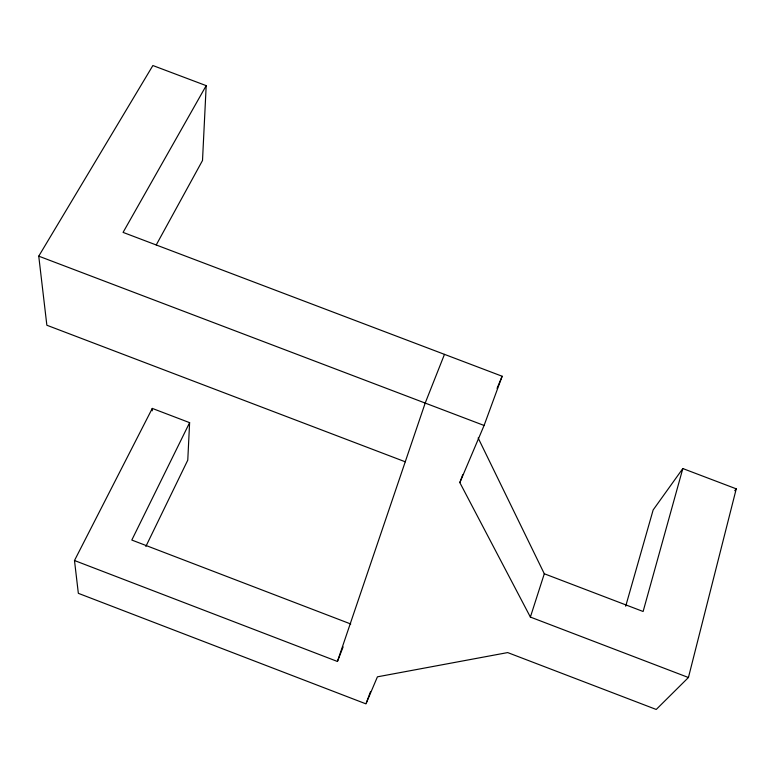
<?xml version="1.0" encoding="UTF-8"?>
<svg xmlns="http://www.w3.org/2000/svg" width="775" height="775" viewBox="0 0 775 775"><rect width="100%" height="100%" fill="white"/><g stroke="black" fill="none" stroke-linecap="round" stroke-linejoin="round"><path stroke-width="1.16" d="M152.268 410.798L152.278 408.406L189.613 422.656L187.773 460.137L145.855 546.472M405.248 461.793L46.858 325.238L38.75 256.157L152.878 65.536L206.189 85.638L202.507 160.493L156.259 244.9M152.278 408.406L74.487 560.519L78.343 593.33L365.955 703.865L377.425 676.827L507.683 652.579L656.231 709.464L688.433 677.515L736.25 488.841L682.823 468.546L653.151 509.95L625.696 606.205M682.823 468.546L643.114 611.494L544.302 573.762L478.146 437.952M688.433 677.515L530.381 617.074L544.302 573.762M74.487 560.519L337.435 661.472L425.194 403.077L444.472 354.359M530.381 617.074L459.837 482.602L462.714 474.794M459.837 482.602L484.084 425.465L502.152 376.243L123.07 232.393L206.189 85.638M366.372 702.751L370.547 691.571M337.435 661.472L343.131 646.883M497.046 388.372L502.152 376.243M189.613 422.656L131.808 540.049L350.755 623.991M734.729 490.711L736.25 488.841M38.75 256.157L484.084 425.465"/></g></svg>
